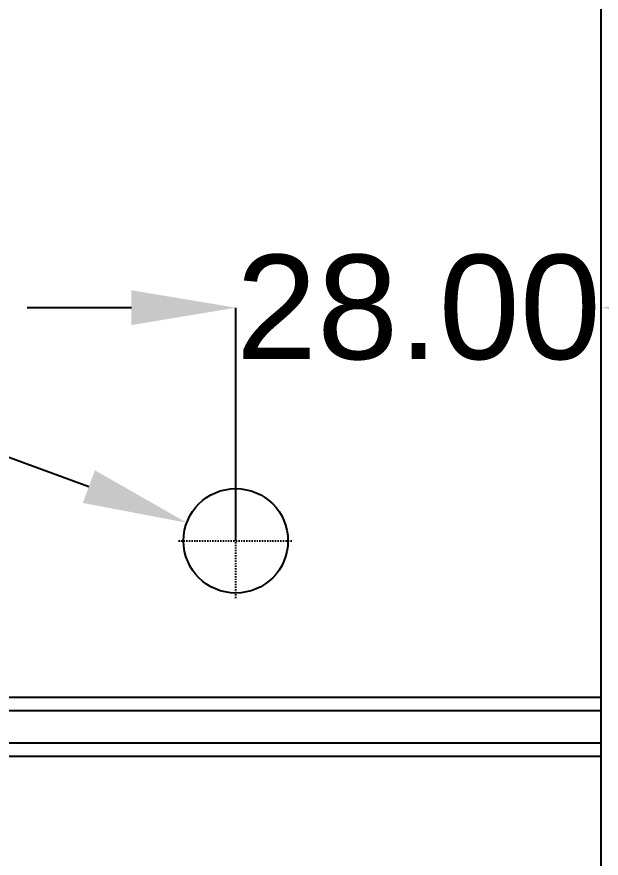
# Model space of a CAD drawing. Header units: millimetres. Extents: x 2588 to 3182, y 1243 to 1719.
# Drawn here: x 3097 to 3141.8, y 1524.9 to 1589.4 of the extents above; entities that cross this region are included whole.
import ezdxf

# ---------------------------------------------------------------- set-up
doc = ezdxf.new("R2010")
doc.units = ezdxf.units.MM
doc.linetypes.add('CENTER', pattern=[0.6, 0.375, -0.075, 0.075, -0.075])
doc.layers.add('21', color=7, linetype='Continuous')
doc.styles.get("Standard").update_dxf_attribs({"font": 'arial.ttf'})
doc.dimstyles.get("Standard").update_dxf_attribs({"dimtxt": 0.18, "dimasz": 0.18, "dimexe": 0.18, "dimexo": 0.0625, "dimgap": 0.09, "dimtad": 0, "dimtih": 1, "dimtoh": 1, "dimzin": 0, "dimdsep": 46, "dimtxsty": 'Standard', "dimcen": 0.09, "dimadec": 0, "dimazin": 0, "dimtfac": 1, "dimtofl": 0, "dimtmove": 0, "dimatfit": 3, "dimfxl": 0, "dimtolj": 1, "dimtzin": 0, "dimarcsym": 0})

# ---------------------------------------------------------------- blocks, each defined once
blk = doc.blocks.new('*D48')
at = {"color": 4, "lineweight": -2, "transparency": 16777216}
for p, q in [((3063.796, 1492.05), (3063.796, 1666.695)), ((3071.796, 1666.695), (3087.793, 1666.695)), ((3133.795, 1666.695), (3114.696, 1666.695)), ((3141.795, 1501.767), (3141.795, 1666.695))]:
    blk.add_line(p, q, dxfattribs=at)
at = {"color": 4, "transparency": 16777216}
for points in [[(3071.796, 1668.028), (3071.796, 1665.362), (3063.796, 1666.695)], [(3133.795, 1668.028), (3133.795, 1665.362), (3141.795, 1666.695)]]:
    blk.add_solid(points, dxfattribs=at)
at = {"layer": 'Defpoints', "color": 0, "transparency": 16777216}
for p in [(3063.796, 1666.695), (3141.795, 1501.767), (3063.796, 1492.05)]:
    blk.add_point(p, dxfattribs=at)
at = {"color": 6, "transparency": 16777216, "insert": (3101.245, 1666.695), "char_height": 8, "attachment_point": 5}
blk.add_mtext('\\A1;78.00', dxfattribs=at)
blk = doc.blocks.new('*D49')
at = {"color": 4, "lineweight": -2, "transparency": 16777216}
for p, q in [((3105.795, 1567.073), (3097.795, 1567.073)), ((3113.795, 1549.211), (3113.795, 1567.073)), ((3141.795, 1561.43), (3141.795, 1567.073)), ((3149.795, 1567.073), (3157.795, 1567.073))]:
    blk.add_line(p, q, dxfattribs=at)
at = {"color": 4, "transparency": 16777216}
for points in [[(3105.795, 1568.406), (3105.795, 1565.739), (3113.795, 1567.073)], [(3149.795, 1568.406), (3149.795, 1565.739), (3141.795, 1567.073)]]:
    blk.add_solid(points, dxfattribs=at)
at = {"layer": 'Defpoints', "color": 0, "transparency": 16777216}
for p in [(3141.795, 1567.073), (3141.795, 1561.43), (3113.795, 1549.211)]:
    blk.add_point(p, dxfattribs=at)
at = {"color": 6, "transparency": 16777216, "insert": (3127.795, 1567.073), "char_height": 8, "attachment_point": 5}
blk.add_mtext('\\A1;28.00', dxfattribs=at)
blk = doc.blocks.new('*D50')
at = {"color": 4, "lineweight": -2, "transparency": 16777216}
blk.add_line((3095.031, 1556.133), (3102.537, 1553.364), dxfattribs=at)
at = {"color": 4, "transparency": 16777216}
blk.add_solid([(3102.998, 1554.615), (3102.075, 1552.113), (3110.042, 1550.596)], dxfattribs=at)
at = {"layer": 'Defpoints', "color": 0, "transparency": 16777216}
for p in [(3110.042, 1550.596), (3117.548, 1547.827)]:
    blk.add_point(p, dxfattribs=at)
at = {"color": 6, "transparency": 16777216, "insert": (3081.213, 1561.23), "char_height": 8, "attachment_point": 5, "rotation": 339.75261}
blk.add_mtext('\\A1;∅8.00', dxfattribs=at)

msp = doc.modelspace()

# ---------------------------------------------------------------- linework, layer by layer
at = {"color": 6, "linetype": 'Continuous'}
for p, q in [((3141.795, 1336.21), (3141.795, 1642.21)), ((3141.795, 1537.196), (3075.021, 1537.196)), ((3141.795, 1536.191), (3079.221, 1536.191)), ((3141.795, 1533.696), (3075.021, 1533.696)), ((3141.795, 1532.691), (3079.221, 1532.691))]:
    msp.add_line(p, q, dxfattribs=at)
at = {"layer": '21', "color": 1, "linetype": 'CENTER', "ltscale": 0.248791}
for p, q in [((3113.795, 1544.811), (3113.795, 1553.611)), ((3109.395, 1549.211), (3118.195, 1549.211))]:
    msp.add_line(p, q, dxfattribs=at)
at = {"layer": '21', "color": 7, "linetype": 'Continuous'}
msp.add_circle((3113.795, 1549.211), 4, dxfattribs=at)

# ---------------------------------------------------------------- dimensions: what is measured, and where the dimension line sits
for base, p1, p2, picture, middle in [((3063.796, 1666.695), (3141.795, 1501.767), (3063.796, 1492.05), '*D48', (3101.245, 1666.695)), ((3141.795, 1567.073), (3113.795, 1549.211), (3141.795, 1561.43), '*D49', (3127.795, 1567.073))]:
    dim = msp.add_linear_dim(base=base, p1=p1, p2=p2, dimstyle='Standard', override={"dimtxt": 8, "dimasz": 8, "dimexe": 0, "dimexo": 0, "dimgap": 0, "dimtih": 0, "dimtoh": 0, "dimzin": 0, "dimcen": 0, "dimclrd": 4, "dimclre": 4, "dimclrt": 6, "dimadec": 2, "dimtp": 0, "dimtm": 0, "dimtzin": 0})
    dim.commit()
    dim.dimension.update_dxf_attribs({"geometry": picture, "text_midpoint": middle, "dimtype": 160})
dim = msp.add_diameter_dim_2p(p1=(3117.548, 1547.827), p2=(3110.042, 1550.596), dimstyle='Standard', override={"dimtxt": 8, "dimasz": 8, "dimexe": 0, "dimexo": 0, "dimgap": 0, "dimtih": 0, "dimtoh": 0, "dimzin": 0, "dimcen": 0, "dimclrd": 4, "dimclre": 4, "dimclrt": 6, "dimadec": 2, "dimtp": 0, "dimtm": 0, "dimtzin": 0})
dim.commit()
dim.dimension.update_dxf_attribs({"geometry": '*D50', "text_midpoint": (3081.213, 1561.23)})

doc.saveas('drawing.dxf')
